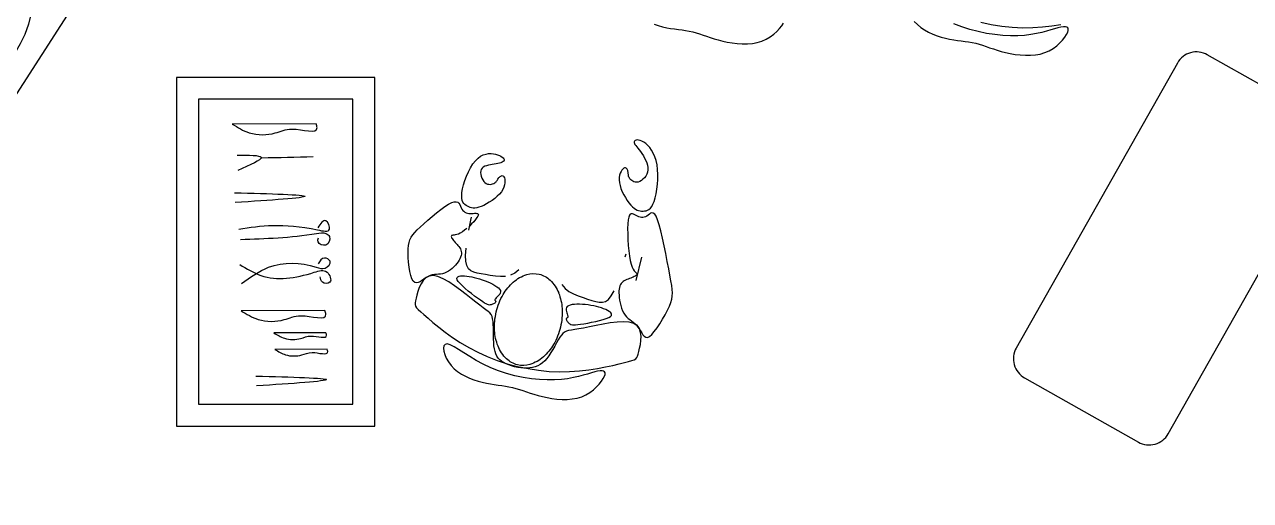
# Model space of a CAD drawing. Header units: metres. Extents: x -39 to 21688, y -24 to 9022.
# Drawn here: x 296.44 to 299.236, y 5.909 to 6.995 of the extents above; entities that cross this region are included whole.
import ezdxf

# ---------------------------------------------------------------- set-up
doc = ezdxf.new("R2010")
doc.units = ezdxf.units.M
doc.header["$MEASUREMENT"] = 0
for name, color, linetype in [('AR-MOBILIRIO', 1, 'Continuous'), ('AR-VENTANAS', 2, 'Continuous'), ('MOBILIARIO', 42, 'Continuous')]:
    doc.layers.add(name, color=color, linetype=linetype)

# ---------------------------------------------------------------- blocks, each defined once
blk = doc.blocks.new('A$C23125473')
at = {"layer": 'AR-MOBILIRIO'}
for p, q in [((1.8213, 3.996), (1.8292, 3.9984)), ((1.8292, 3.9984), (1.8371, 4.001)), ((1.8371, 4.001), (1.8453, 4.0038)), ((1.8453, 4.0038), (1.8537, 4.0067)), ((1.8537, 4.0067), (1.8625, 4.0096)), ((1.8625, 4.0096), (1.8719, 4.0124)), ((1.8719, 4.0124), (1.8818, 4.0149)), ((1.8818, 4.0149), (1.8924, 4.0172)), ((1.8924, 4.0172), (1.9036, 4.0191)), ((1.9036, 4.0191), (1.915, 4.0205)), ((1.915, 4.0205), (1.9267, 4.0212)), ((1.9267, 4.0212), (1.9383, 4.0212)), ((1.9383, 4.0212), (1.9497, 4.0202)), ((1.9497, 4.0202), (1.9608, 4.0183)), ((1.9608, 4.0183), (1.9713, 4.0151)), ((1.9713, 4.0151), (1.9811, 4.0108)), ((1.9811, 4.0108), (1.9901, 4.0054)), ((1.9901, 4.0054), (1.9982, 3.9994)), ((1.9982, 3.9994), (2.0054, 3.9929)), ((1.706, 3.9685), (1.7156, 3.9729)), ((1.7156, 3.9729), (1.7253, 3.9765)), ((1.7253, 3.9765), (1.7351, 3.9796)), ((1.7351, 3.9796), (1.7447, 3.9822)), ((1.7447, 3.9822), (1.7541, 3.9842)), ((1.7541, 3.9842), (1.7632, 3.9859)), ((1.7632, 3.9859), (1.7721, 3.9872)), ((1.7721, 3.9872), (1.7807, 3.9884)), ((1.7807, 3.9884), (1.7892, 3.9896)), ((1.7892, 3.9896), (1.7974, 3.9908)), ((1.7974, 3.9908), (1.8055, 3.9922)), ((1.8055, 3.9922), (1.8135, 3.9939)), ((1.8135, 3.9939), (1.8213, 3.996)), ((1.838, 3.9712), (1.8191, 3.9673)), ((1.8568, 3.9741), (1.838, 3.9712)), ((1.8751, 3.976), (1.8568, 3.9741)), ((1.8928, 3.9769), (1.8751, 3.976)), ((1.9094, 3.9768), (1.8928, 3.9769)), ((1.9249, 3.9758), (1.9094, 3.9768)), ((1.9392, 3.974), (1.9249, 3.9758)), ((1.9523, 3.9716), (1.9392, 3.974)), ((1.9642, 3.9689), (1.9523, 3.9716)), ((2.0054, 3.9929), (2.0115, 3.9863)), ((2.0115, 3.9863), (2.0166, 3.9799)), ((2.0166, 3.9799), (2.0205, 3.9739)), ((2.0205, 3.9739), (2.0232, 3.9686)), ((1.6673, 3.9358), (1.6733, 3.9439)), ((1.6733, 3.9439), (1.6803, 3.9512)), ((1.6803, 3.9512), (1.6883, 3.9578)), ((1.6883, 3.9578), (1.6969, 3.9635)), ((1.6969, 3.9635), (1.706, 3.9685)), ((1.7639, 3.9491), (1.7469, 3.9409)), ((1.7817, 3.9562), (1.7639, 3.9491)), ((1.8002, 3.9623), (1.7817, 3.9562)), ((1.8051, 3.9427), (1.799, 3.9401)), ((1.8191, 3.9673), (1.8002, 3.9623)), ((1.8014, 3.9397), (1.825, 3.946)), ((1.8116, 3.9449), (1.8051, 3.9427)), ((1.8184, 3.9468), (1.8116, 3.9449)), ((1.8254, 3.9482), (1.8184, 3.9468)), ((1.825, 3.946), (1.849, 3.9511)), ((1.8325, 3.9493), (1.8254, 3.9482)), ((1.8396, 3.9498), (1.8325, 3.9493)), ((1.8465, 3.9499), (1.8396, 3.9498)), ((1.8531, 3.9495), (1.8465, 3.9499)), ((1.849, 3.9511), (1.873, 3.9548)), ((1.8594, 3.9485), (1.8531, 3.9495)), ((1.8654, 3.9469), (1.8594, 3.9485)), ((1.8712, 3.9447), (1.8654, 3.9469)), ((1.8768, 3.9417), (1.8712, 3.9447)), ((1.873, 3.9548), (1.8969, 3.9572)), ((1.8969, 3.9572), (1.9206, 3.9582)), ((1.9206, 3.9582), (1.9437, 3.9579)), ((1.9437, 3.9579), (1.9661, 3.9563)), ((1.975, 3.9661), (1.9642, 3.9689)), ((1.9661, 3.9563), (1.9874, 3.9538)), ((1.9847, 3.9633), (1.975, 3.9661)), ((1.9934, 3.9607), (1.9847, 3.9633)), ((1.9874, 3.9538), (2.0074, 3.9507)), ((2.0011, 3.9586), (1.9934, 3.9607)), ((2.0077, 3.9571), (2.0011, 3.9586)), ((2.0074, 3.9507), (2.0259, 3.9472)), ((2.0133, 3.9563), (2.0077, 3.9571)), ((2.0179, 3.9563), (2.0133, 3.9563)), ((2.0213, 3.957), (2.0179, 3.9563)), ((2.0236, 3.9585), (2.0213, 3.957)), ((2.0232, 3.9686), (2.0246, 3.9643)), ((2.0247, 3.9609), (2.0236, 3.9585)), ((2.0246, 3.9643), (2.0247, 3.9609)), ((2.0259, 3.9472), (2.0424, 3.9436)), ((2.0424, 3.9436), (2.0569, 3.9402)), ((1.6568, 3.9111), (1.6589, 3.9189)), ((1.6589, 3.9189), (1.6625, 3.9273)), ((1.6625, 3.9273), (1.6673, 3.9358)), ((1.7027, 3.9147), (1.6907, 3.9071)), ((1.7161, 3.9232), (1.7027, 3.9147)), ((1.7309, 3.9321), (1.7161, 3.9232)), ((1.7469, 3.9409), (1.7309, 3.9321)), ((1.7342, 3.9137), (1.7558, 3.9235)), ((1.7558, 3.9235), (1.7782, 3.9322)), ((1.7756, 3.9175), (1.7738, 3.912)), ((1.7781, 3.9224), (1.7756, 3.9175)), ((1.781, 3.9268), (1.7781, 3.9224)), ((1.7782, 3.9322), (1.8014, 3.9397)), ((1.7845, 3.9307), (1.781, 3.9268)), ((1.7887, 3.9341), (1.7845, 3.9307)), ((1.7935, 3.9373), (1.7887, 3.9341)), ((1.799, 3.9401), (1.7935, 3.9373)), ((1.8821, 3.9379), (1.8768, 3.9417)), ((1.8872, 3.9333), (1.8821, 3.9379)), ((1.892, 3.9278), (1.8872, 3.9333)), ((1.8967, 3.9215), (1.892, 3.9278)), ((1.9012, 3.9145), (1.8967, 3.9215)), ((1.9055, 3.9071), (1.9012, 3.9145)), ((2.0569, 3.9402), (2.0689, 3.9371)), ((2.0689, 3.9371), (2.0783, 3.9347)), ((2.0783, 3.9347), (2.0855, 3.9326)), ((2.0855, 3.9326), (2.0907, 3.9307)), ((2.0907, 3.9307), (2.0944, 3.9285)), ((2.0944, 3.9285), (2.097, 3.9259)), ((2.097, 3.9259), (2.0988, 3.9224)), ((2.0988, 3.9224), (2.1003, 3.9179)), ((2.1003, 3.9179), (2.1018, 3.912)), ((1.3907, 3.9069), (1.2719, 3.9071)), ((1.6562, 3.9043), (1.6568, 3.9111)), ((1.6573, 3.899), (1.6562, 3.9043)), ((1.6601, 3.8957), (1.6573, 3.899)), ((1.6649, 3.8948), (1.6601, 3.8957)), ((1.6717, 3.8966), (1.6649, 3.8948)), ((1.6803, 3.9009), (1.6717, 3.8966)), ((1.6766, 3.8796), (1.6945, 3.8914)), ((1.6907, 3.9071), (1.6803, 3.9009)), ((1.6945, 3.8914), (1.7138, 3.9029)), ((1.7138, 3.9029), (1.7342, 3.9137)), ((1.7707, 3.8914), (1.7704, 3.8832)), ((1.7713, 3.899), (1.7707, 3.8914)), ((1.7723, 3.9059), (1.7713, 3.899)), ((1.7738, 3.912), (1.7723, 3.9059)), ((1.9097, 3.8997), (1.9055, 3.9071)), ((1.9137, 3.8924), (1.9097, 3.8997)), ((1.9176, 3.8856), (1.9137, 3.8924)), ((2.1018, 3.912), (2.1035, 3.9046)), ((2.1035, 3.9046), (2.1052, 3.8959)), ((2.1052, 3.8959), (2.1064, 3.8867)), ((2.1064, 3.8867), (2.1067, 3.8772)), ((1.3882, 3.8693), (1.2694, 3.8695)), ((1.6453, 3.8563), (1.6602, 3.8677)), ((1.6602, 3.8677), (1.6766, 3.8796)), ((1.7701, 3.8581), (1.7698, 3.8503)), ((1.7702, 3.8663), (1.7701, 3.8581)), ((1.7703, 3.8748), (1.7702, 3.8663)), ((1.7704, 3.8832), (1.7703, 3.8748)), ((1.9213, 3.8795), (1.9176, 3.8856)), ((1.9249, 3.8744), (1.9213, 3.8795)), ((1.9285, 3.8706), (1.9249, 3.8744)), ((1.9323, 3.8678), (1.9285, 3.8706)), ((1.9366, 3.8658), (1.9323, 3.8678)), ((1.9416, 3.8643), (1.9366, 3.8658)), ((1.9478, 3.8631), (1.9416, 3.8643)), ((1.9553, 3.8618), (1.9478, 3.8631)), ((1.9646, 3.8603), (1.9553, 3.8618)), ((1.9758, 3.8583), (1.9646, 3.8603)), ((1.9891, 3.8556), (1.9758, 3.8583)), ((2.1029, 3.8599), (2.0979, 3.853)), ((2.0997, 3.855), (2.1027, 3.8596)), ((2.1027, 3.8596), (2.1055, 3.8645)), ((2.1057, 3.8682), (2.1029, 3.8599)), ((2.1055, 3.8645), (2.1081, 3.8694)), ((2.1067, 3.8772), (2.1057, 3.8682)), ((2.1081, 3.8694), (2.1109, 3.8738)), ((2.1109, 3.8738), (2.1138, 3.8773)), ((2.1138, 3.8773), (2.1172, 3.8793)), ((2.1172, 3.8793), (2.1211, 3.8796)), ((2.1211, 3.8796), (2.1256, 3.8776)), ((2.1256, 3.8776), (2.131, 3.8732)), ((2.131, 3.8732), (2.1369, 3.8665)), ((2.1369, 3.8665), (2.1432, 3.8582)), ((2.1432, 3.8582), (2.1496, 3.8486)), ((1.6115, 3.8278), (1.6209, 3.836)), ((1.6209, 3.836), (1.6322, 3.8456)), ((1.6322, 3.8456), (1.6453, 3.8563)), ((1.7668, 3.832), (1.7647, 3.8278)), ((1.7682, 3.837), (1.7668, 3.832)), ((1.7692, 3.8431), (1.7682, 3.837)), ((1.7698, 3.8503), (1.7692, 3.8431)), ((1.9361, 3.838), (1.9364, 3.8393)), ((1.9361, 3.8371), (1.9361, 3.838)), ((1.9365, 3.8364), (1.9361, 3.8371)), ((1.9364, 3.8393), (1.9369, 3.8406)), ((1.9371, 3.8359), (1.9365, 3.8364)), ((1.9369, 3.8406), (1.9377, 3.8422)), ((1.9378, 3.8354), (1.9371, 3.8359)), ((1.9377, 3.8422), (1.9387, 3.8437)), ((1.9386, 3.835), (1.9378, 3.8354)), ((1.9393, 3.8344), (1.9386, 3.835)), ((1.9387, 3.8437), (1.9398, 3.8452)), ((1.9392, 3.8288), (1.9398, 3.8309)), ((1.9398, 3.8336), (1.9393, 3.8344)), ((1.9398, 3.8452), (1.9411, 3.8467)), ((1.94, 3.8325), (1.9398, 3.8336)), ((1.9398, 3.8309), (1.94, 3.8325)), ((1.9411, 3.8467), (1.9424, 3.848)), ((1.9424, 3.848), (1.9439, 3.8491)), ((1.9439, 3.8491), (1.9455, 3.85)), ((1.9455, 3.85), (1.9476, 3.8506)), ((1.9476, 3.8506), (1.9501, 3.851)), ((1.9501, 3.851), (1.9534, 3.8511)), ((1.9534, 3.8511), (1.9575, 3.8509)), ((1.9575, 3.8509), (1.9626, 3.8504)), ((1.9626, 3.8504), (1.9689, 3.8496)), ((1.9689, 3.8496), (1.9765, 3.8485)), ((1.9765, 3.8485), (1.985, 3.847)), ((1.985, 3.847), (1.994, 3.8453)), ((2.0041, 3.8526), (1.9891, 3.8556)), ((1.994, 3.8453), (2.0032, 3.8434)), ((2.0032, 3.8434), (2.012, 3.8413)), ((2.02, 3.8495), (2.0041, 3.8526)), ((2.012, 3.8413), (2.0202, 3.839)), ((2.0362, 3.8468), (2.02, 3.8495)), ((2.0202, 3.839), (2.0274, 3.8367)), ((2.0274, 3.8367), (2.033, 3.8343)), ((2.033, 3.8343), (2.0369, 3.8319)), ((2.052, 3.845), (2.0362, 3.8468)), ((2.0369, 3.8319), (2.039, 3.8295)), ((2.0667, 3.8443), (2.052, 3.845)), ((2.0796, 3.8451), (2.0667, 3.8443)), ((2.0701, 3.829), (2.0734, 3.833)), ((2.0734, 3.833), (2.0771, 3.8363)), ((2.0771, 3.8363), (2.081, 3.8392)), ((2.0902, 3.848), (2.0796, 3.8451)), ((2.081, 3.8392), (2.0849, 3.842)), ((2.0849, 3.842), (2.0889, 3.8447)), ((2.0889, 3.8447), (2.0927, 3.8477)), ((2.0979, 3.853), (2.0902, 3.848)), ((2.0927, 3.8477), (2.0964, 3.851)), ((2.0964, 3.851), (2.0997, 3.855)), ((2.1496, 3.8486), (2.1559, 3.8384)), ((2.1559, 3.8384), (2.1617, 3.828)), ((1.3859, 3.8185), (1.1948, 3.8189)), ((1.5914, 3.8012), (1.5915, 3.805)), ((1.5915, 3.805), (1.5926, 3.8086)), ((1.5926, 3.8086), (1.5949, 3.8122)), ((1.5949, 3.8122), (1.5987, 3.8163)), ((1.5987, 3.8163), (1.6042, 3.8214)), ((1.6042, 3.8214), (1.6115, 3.8278)), ((1.7393, 3.8065), (1.7302, 3.7996)), ((1.7468, 3.812), (1.7393, 3.8065)), ((1.753, 3.8165), (1.7468, 3.812)), ((1.7534, 3.8033), (1.7498, 3.8013)), ((1.7579, 3.8204), (1.753, 3.8165)), ((1.7564, 3.8047), (1.7534, 3.8033)), ((1.7588, 3.8055), (1.7564, 3.8047)), ((1.7618, 3.824), (1.7579, 3.8204)), ((1.7609, 3.8059), (1.7588, 3.8055)), ((1.7628, 3.8058), (1.7609, 3.8059)), ((1.7647, 3.8278), (1.7618, 3.824)), ((1.7646, 3.8055), (1.7628, 3.8058)), ((1.7664, 3.8049), (1.7646, 3.8055)), ((1.7682, 3.8042), (1.7664, 3.8049)), ((1.7699, 3.8034), (1.7682, 3.8042)), ((1.7715, 3.8024), (1.7699, 3.8034)), ((1.7729, 3.8014), (1.7715, 3.8024)), ((1.9359, 3.8173), (1.9365, 3.8204)), ((1.9359, 3.8144), (1.9359, 3.8173)), ((1.9366, 3.8117), (1.9359, 3.8144)), ((1.9365, 3.8204), (1.9373, 3.8234)), ((1.9383, 3.8093), (1.9366, 3.8117)), ((1.9373, 3.8234), (1.9383, 3.8262)), ((1.9383, 3.8262), (1.9392, 3.8288)), ((1.941, 3.8074), (1.9383, 3.8093)), ((1.9447, 3.806), (1.941, 3.8074)), ((1.9493, 3.805), (1.9447, 3.806)), ((1.9546, 3.8044), (1.9493, 3.805)), ((1.9604, 3.8041), (1.9546, 3.8044)), ((1.9666, 3.8041), (1.9604, 3.8041)), ((1.973, 3.8045), (1.9666, 3.8041)), ((1.9796, 3.805), (1.973, 3.8045)), ((1.9861, 3.8058), (1.9796, 3.805)), ((1.9925, 3.8068), (1.9861, 3.8058)), ((1.9988, 3.808), (1.9925, 3.8068)), ((2.0049, 3.8093), (1.9988, 3.808)), ((2.0107, 3.8108), (2.0049, 3.8093)), ((2.0162, 3.8125), (2.0107, 3.8108)), ((2.0214, 3.8143), (2.0162, 3.8125)), ((2.0262, 3.8162), (2.0214, 3.8143)), ((2.0305, 3.8182), (2.0262, 3.8162)), ((2.0342, 3.8203), (2.0305, 3.8182)), ((2.037, 3.8225), (2.0342, 3.8203)), ((2.0389, 3.8248), (2.037, 3.8225)), ((2.0396, 3.8271), (2.0389, 3.8248)), ((2.039, 3.8295), (2.0396, 3.8271)), ((2.059, 3.8011), (2.0605, 3.8073)), ((2.0605, 3.8073), (2.0623, 3.8133)), ((2.0623, 3.8133), (2.0645, 3.8191)), ((2.0645, 3.8191), (2.0671, 3.8244)), ((2.0671, 3.8244), (2.0701, 3.829)), ((2.1617, 3.828), (2.167, 3.8178)), ((2.167, 3.8178), (2.1713, 3.8084)), ((2.1713, 3.8084), (2.1745, 3.8002)), ((1.5922, 3.7965), (1.5914, 3.8012)), ((1.5936, 3.7905), (1.5922, 3.7965)), ((1.5954, 3.7831), (1.5936, 3.7905)), ((1.5978, 3.7747), (1.5954, 3.7831)), ((1.6009, 3.7659), (1.5978, 3.7747)), ((1.7075, 3.7817), (1.6947, 3.7718)), ((1.7195, 3.7912), (1.7075, 3.7817)), ((1.7198, 3.7798), (1.7125, 3.7739)), ((1.7302, 3.7996), (1.7195, 3.7912)), ((1.7271, 3.7854), (1.7198, 3.7798)), ((1.734, 3.7905), (1.7271, 3.7854)), ((1.7402, 3.795), (1.734, 3.7905)), ((1.7455, 3.7986), (1.7402, 3.795)), ((1.7498, 3.8013), (1.7455, 3.7986)), ((1.774, 3.8005), (1.7729, 3.8014)), ((1.7735, 3.7939), (1.7736, 3.7948)), ((1.7738, 3.7928), (1.7735, 3.7939)), ((1.7736, 3.7948), (1.7739, 3.7957)), ((1.7747, 3.7914), (1.7738, 3.7928)), ((1.7739, 3.7957), (1.7744, 3.7964)), ((1.7748, 3.7995), (1.774, 3.8005)), ((1.7744, 3.7964), (1.7749, 3.7971)), ((1.7762, 3.7898), (1.7747, 3.7914)), ((1.7752, 3.7986), (1.7748, 3.7995)), ((1.7749, 3.7971), (1.7752, 3.7978)), ((1.7752, 3.7978), (1.7752, 3.7986)), ((1.7781, 3.7879), (1.7762, 3.7898)), ((1.7803, 3.7858), (1.7781, 3.7879)), ((1.7824, 3.7835), (1.7803, 3.7858)), ((1.7843, 3.7811), (1.7824, 3.7835)), ((1.7856, 3.7785), (1.7843, 3.7811)), ((1.7862, 3.7757), (1.7856, 3.7785)), ((1.7858, 3.7729), (1.7862, 3.7757)), ((1.9334, 3.7679), (1.9423, 3.7749)), ((1.9423, 3.7749), (1.9525, 3.7805)), ((1.9525, 3.7805), (1.9633, 3.785)), ((1.9633, 3.785), (1.9743, 3.7888)), ((1.9743, 3.7888), (1.9849, 3.7922)), ((1.9849, 3.7922), (1.9945, 3.7954)), ((1.9945, 3.7954), (2.0033, 3.798)), ((2.0033, 3.798), (2.0112, 3.7996)), ((2.0112, 3.7996), (2.0186, 3.7996)), ((2.0186, 3.7996), (2.0256, 3.7976)), ((2.0256, 3.7976), (2.0322, 3.7929)), ((2.0322, 3.7929), (2.0388, 3.7851)), ((2.0388, 3.7851), (2.0453, 3.7736)), ((2.0562, 3.7782), (2.0564, 3.7833)), ((2.0562, 3.7735), (2.0562, 3.7782)), ((2.0564, 3.7833), (2.0569, 3.789)), ((2.0569, 3.789), (2.0578, 3.7949)), ((2.0578, 3.7949), (2.059, 3.8011)), ((2.1745, 3.8002), (2.1767, 3.7927)), ((2.1767, 3.7927), (2.1779, 3.7856)), ((2.1782, 3.7783), (2.1777, 3.7704)), ((2.1779, 3.7856), (2.1782, 3.7783)), ((1.5873, 3.7513), (1.5843, 3.7459)), ((1.5906, 3.7544), (1.5873, 3.7513)), ((1.5943, 3.7554), (1.5906, 3.7544)), ((1.5984, 3.7547), (1.5943, 3.7554)), ((1.6026, 3.7527), (1.5984, 3.7547)), ((1.6049, 3.7573), (1.6009, 3.7659)), ((1.6071, 3.7498), (1.6026, 3.7527)), ((1.6099, 3.7497), (1.6049, 3.7573)), ((1.6117, 3.7466), (1.6071, 3.7498)), ((1.6161, 3.7436), (1.6099, 3.7497)), ((1.6164, 3.7434), (1.6117, 3.7466)), ((1.6683, 3.7533), (1.6555, 3.746)), ((1.6815, 3.7621), (1.6683, 3.7533)), ((1.6947, 3.7718), (1.6815, 3.7621)), ((1.6876, 3.7484), (1.6868, 3.7453)), ((1.69, 3.7523), (1.6876, 3.7484)), ((1.6939, 3.757), (1.69, 3.7523)), ((1.6993, 3.7623), (1.6939, 3.757)), ((1.7056, 3.768), (1.6993, 3.7623)), ((1.7125, 3.7739), (1.7056, 3.768)), ((1.7386, 3.7461), (1.7447, 3.7481)), ((1.7447, 3.7481), (1.7509, 3.7504)), ((1.7509, 3.7504), (1.757, 3.7528)), ((1.757, 3.7528), (1.7629, 3.7555)), ((1.7629, 3.7555), (1.7685, 3.7582)), ((1.7685, 3.7582), (1.7735, 3.7611)), ((1.7735, 3.7611), (1.7779, 3.764)), ((1.7779, 3.764), (1.7815, 3.767)), ((1.7815, 3.767), (1.7842, 3.77)), ((1.7842, 3.77), (1.7858, 3.7729)), ((1.9264, 3.759), (1.9334, 3.7679)), ((2.0566, 3.7693), (2.0562, 3.7735)), ((2.0573, 3.7656), (2.0566, 3.7693)), ((2.0583, 3.7622), (2.0573, 3.7656)), ((2.0596, 3.7593), (2.0583, 3.7622)), ((2.0613, 3.7566), (2.0596, 3.7593)), ((2.0633, 3.7544), (2.0613, 3.7566)), ((2.0657, 3.7524), (2.0633, 3.7544)), ((2.0683, 3.7507), (2.0657, 3.7524)), ((2.0711, 3.7491), (2.0683, 3.7507)), ((2.0741, 3.7478), (2.0711, 3.7491)), ((2.0772, 3.7466), (2.0741, 3.7478)), ((2.0802, 3.7455), (2.0772, 3.7466)), ((2.0956, 3.7501), (2.1084, 3.6966)), ((2.1747, 3.7507), (2.1724, 3.738)), ((2.1765, 3.7613), (2.1747, 3.7507)), ((2.1777, 3.7704), (2.1765, 3.7613)), ((1.5779, 3.7191), (1.5767, 3.7084)), ((1.5796, 3.7292), (1.5779, 3.7191)), ((1.5817, 3.7383), (1.5796, 3.7292)), ((1.5843, 3.7459), (1.5817, 3.7383)), ((1.6237, 3.7397), (1.6161, 3.7436)), ((1.6212, 3.7406), (1.6164, 3.7434)), ((1.6259, 3.7386), (1.6212, 3.7406)), ((1.6328, 3.7387), (1.6237, 3.7397)), ((1.6307, 3.7373), (1.6259, 3.7386)), ((1.6354, 3.7365), (1.6307, 3.7373)), ((1.6435, 3.7409), (1.6328, 3.7387)), ((1.6402, 3.736), (1.6354, 3.7365)), ((1.6449, 3.7356), (1.6402, 3.736)), ((1.6555, 3.746), (1.6435, 3.7409)), ((1.6495, 3.7351), (1.6449, 3.7356)), ((1.6542, 3.7343), (1.6495, 3.7351)), ((1.6588, 3.7331), (1.6542, 3.7343)), ((1.6633, 3.7312), (1.6588, 3.7331)), ((1.6677, 3.7288), (1.6633, 3.7312)), ((1.672, 3.7258), (1.6677, 3.7288)), ((1.6761, 3.7225), (1.672, 3.7258)), ((1.68, 3.7189), (1.6761, 3.7225)), ((1.6835, 3.7151), (1.68, 3.7189)), ((1.6868, 3.7453), (1.6873, 3.743)), ((1.6873, 3.743), (1.689, 3.7412)), ((1.689, 3.7412), (1.6917, 3.74)), ((1.6917, 3.74), (1.6953, 3.7393)), ((1.6953, 3.7393), (1.6995, 3.7391)), ((1.6995, 3.7391), (1.7043, 3.7393)), ((1.7043, 3.7393), (1.7094, 3.7397)), ((1.7094, 3.7397), (1.7149, 3.7405)), ((1.7132, 3.7229), (1.7094, 3.7157)), ((1.7185, 3.7279), (1.7132, 3.7229)), ((1.7149, 3.7405), (1.7205, 3.7415)), ((1.7251, 3.7312), (1.7185, 3.7279)), ((1.7205, 3.7415), (1.7264, 3.7428)), ((1.7329, 3.7334), (1.7251, 3.7312)), ((1.7264, 3.7428), (1.7324, 3.7443)), ((1.7324, 3.7443), (1.7386, 3.7461)), ((1.7419, 3.735), (1.7329, 3.7334)), ((1.752, 3.7365), (1.7419, 3.735)), ((1.7629, 3.7383), (1.752, 3.7365)), ((1.7744, 3.7399), (1.7629, 3.7383)), ((1.7862, 3.7408), (1.7744, 3.7399)), ((1.7978, 3.7404), (1.7862, 3.7408)), ((1.8191, 3.7333), (1.8089, 3.7381)), ((1.8282, 3.7255), (1.8191, 3.7333)), ((2.0832, 3.7444), (2.0802, 3.7455)), ((2.0861, 3.7433), (2.0832, 3.7444)), ((2.084, 3.7129), (2.0863, 3.7193)), ((2.0888, 3.7422), (2.0861, 3.7433)), ((2.0863, 3.7193), (2.0887, 3.7242)), ((2.0887, 3.7242), (2.091, 3.7277)), ((2.0912, 3.741), (2.0888, 3.7422)), ((2.091, 3.7277), (2.0931, 3.7302)), ((2.0933, 3.7399), (2.0912, 3.741)), ((2.0931, 3.7302), (2.0949, 3.7319)), ((2.095, 3.7387), (2.0933, 3.7399)), ((2.0949, 3.7319), (2.0963, 3.7332)), ((2.0964, 3.7375), (2.095, 3.7387)), ((2.0963, 3.7332), (2.0972, 3.7342)), ((2.0972, 3.7364), (2.0964, 3.7375)), ((2.0975, 3.7353), (2.0972, 3.7364)), ((2.0972, 3.7342), (2.0975, 3.7353)), ((2.1697, 3.723), (2.1665, 3.7062)), ((2.1724, 3.738), (2.1697, 3.723)), ((1.5759, 3.6976), (1.5755, 3.6873)), ((1.5767, 3.7084), (1.5759, 3.6976)), ((1.6867, 3.7113), (1.6835, 3.7151)), ((1.6895, 3.7075), (1.6867, 3.7113)), ((1.6919, 3.7037), (1.6895, 3.7075)), ((1.6938, 3.7001), (1.6919, 3.7037)), ((1.6953, 3.6966), (1.6938, 3.7001)), ((1.6963, 3.6932), (1.6953, 3.6966)), ((1.6969, 3.6899), (1.6963, 3.6932)), ((1.7071, 3.7058), (1.7065, 3.6927)), ((1.7065, 3.6927), (1.7075, 3.6759)), ((1.7094, 3.7157), (1.7071, 3.7058)), ((2.0708, 3.6961), (2.0724, 3.6893)), ((2.0786, 3.6825), (2.0801, 3.6943)), ((2.0801, 3.6943), (2.0819, 3.7046)), ((2.0819, 3.7046), (2.084, 3.7129)), ((2.1665, 3.7062), (2.1631, 3.6885)), ((1.5755, 3.6873), (1.5757, 3.6779)), ((1.5757, 3.6779), (1.5764, 3.6698)), ((1.5764, 3.6698), (1.5777, 3.6629)), ((1.5777, 3.6629), (1.5796, 3.6568)), ((1.6806, 3.6605), (1.6827, 3.6628)), ((1.6827, 3.6628), (1.6848, 3.6651)), ((1.6848, 3.6651), (1.6871, 3.6675)), ((1.6871, 3.6675), (1.6892, 3.67)), ((1.6892, 3.67), (1.6913, 3.6725)), ((1.6913, 3.6725), (1.6932, 3.6751)), ((1.6932, 3.6751), (1.6947, 3.6779)), ((1.6947, 3.6779), (1.6959, 3.6807)), ((1.6959, 3.6807), (1.6967, 3.6836)), ((1.6967, 3.6836), (1.697, 3.6867)), ((1.697, 3.6867), (1.6969, 3.6899)), ((2.0766, 3.6565), (2.0774, 3.6697)), ((2.0774, 3.6697), (2.0786, 3.6825)), ((2.1595, 3.6704), (2.1557, 3.6529)), ((2.1631, 3.6885), (2.1595, 3.6704)), ((1.5796, 3.6568), (1.5824, 3.6512)), ((1.5824, 3.6512), (1.586, 3.6458)), ((1.586, 3.6458), (1.5907, 3.6404)), ((1.5907, 3.6404), (1.5964, 3.6345)), ((1.5964, 3.6345), (1.6033, 3.6279)), ((1.6738, 3.6493), (1.6741, 3.6507)), ((1.6741, 3.6482), (1.6738, 3.6493)), ((1.6741, 3.6507), (1.6747, 3.6524)), ((1.6748, 3.6474), (1.6741, 3.6482)), ((1.6747, 3.6524), (1.6757, 3.6542)), ((1.676, 3.6469), (1.6748, 3.6474)), ((1.6757, 3.6542), (1.6771, 3.6562)), ((1.6778, 3.6466), (1.676, 3.6469)), ((1.6771, 3.6562), (1.6787, 3.6583)), ((1.6802, 3.6463), (1.6778, 3.6466)), ((1.6787, 3.6583), (1.6806, 3.6605)), ((1.683, 3.6458), (1.6802, 3.6463)), ((1.6863, 3.645), (1.683, 3.6458)), ((1.6901, 3.6438), (1.6863, 3.645)), ((1.6944, 3.6418), (1.6901, 3.6438)), ((1.6992, 3.6391), (1.6944, 3.6418)), ((1.7043, 3.6354), (1.6992, 3.6391)), ((1.7097, 3.6309), (1.7043, 3.6354)), ((1.7139, 3.6347), (1.7188, 3.6119)), ((2.0761, 3.6313), (2.0762, 3.6435)), ((2.0762, 3.6435), (2.0766, 3.6565)), ((2.1519, 3.6367), (2.1482, 3.6225)), ((2.1557, 3.6529), (2.1519, 3.6367)), ((1.6033, 3.6279), (1.6115, 3.6205)), ((1.6115, 3.6205), (1.6205, 3.6124)), ((1.6205, 3.6124), (1.6302, 3.604)), ((1.7203, 3.6208), (1.7151, 3.626)), ((1.7188, 3.6119), (1.7204, 3.6052)), ((1.7251, 3.6157), (1.7203, 3.6208)), ((1.7292, 3.6108), (1.7251, 3.6157)), ((1.7325, 3.6064), (1.7292, 3.6108)), ((1.7347, 3.6028), (1.7325, 3.6064)), ((2.0765, 3.6205), (2.0761, 3.6313)), ((2.0773, 3.6116), (2.0765, 3.6205)), ((2.0785, 3.6051), (2.0773, 3.6116)), ((2.1445, 3.6112), (2.1411, 3.6032)), ((2.1482, 3.6225), (2.1445, 3.6112)), ((1.6302, 3.604), (1.6401, 3.5958)), ((1.6401, 3.5958), (1.6499, 3.5881)), ((1.6499, 3.5881), (1.6592, 3.5813)), ((1.6592, 3.5813), (1.6676, 3.5758)), ((1.6933, 3.5766), (1.695, 3.5801)), ((1.695, 3.5801), (1.6965, 3.5837)), ((1.6965, 3.5837), (1.6982, 3.587)), ((1.6982, 3.587), (1.7001, 3.5898)), ((1.7001, 3.5898), (1.7024, 3.592)), ((1.7024, 3.592), (1.7049, 3.5938)), ((1.7049, 3.5938), (1.7077, 3.5952)), ((1.7079, 3.5789), (1.7052, 3.5768)), ((1.7077, 3.5952), (1.7107, 3.5961)), ((1.7109, 3.5806), (1.7079, 3.5789)), ((1.7107, 3.5961), (1.7138, 3.5967)), ((1.7139, 3.5821), (1.7109, 3.5806)), ((1.7138, 3.5967), (1.717, 3.597)), ((1.717, 3.5833), (1.7139, 3.5821)), ((1.717, 3.597), (1.7204, 3.597)), ((1.7203, 3.5842), (1.717, 3.5833)), ((1.7239, 3.5846), (1.7203, 3.5842)), ((1.7204, 3.597), (1.7238, 3.5969)), ((1.7238, 3.5969), (1.727, 3.5966)), ((1.7278, 3.5846), (1.7239, 3.5846)), ((1.727, 3.5966), (1.73, 3.5965)), ((1.7321, 3.584), (1.7278, 3.5846)), ((1.73, 3.5965), (1.7325, 3.5967)), ((1.7368, 3.5829), (1.7321, 3.584)), ((1.7325, 3.5967), (1.7344, 3.5972)), ((1.7344, 3.5972), (1.7355, 3.5983)), ((1.7357, 3.6001), (1.7347, 3.6028)), ((1.7355, 3.5983), (1.7357, 3.6001)), ((1.7421, 3.581), (1.7368, 3.5829)), ((1.748, 3.5784), (1.7421, 3.581)), ((1.7542, 3.5752), (1.748, 3.5784)), ((2.0801, 3.6008), (2.0785, 3.6051)), ((2.0821, 3.5983), (2.0801, 3.6008)), ((2.0843, 3.5974), (2.0821, 3.5983)), ((2.0832, 3.5777), (2.087, 3.5817)), ((2.0868, 3.5976), (2.0843, 3.5974)), ((2.0895, 3.5986), (2.0868, 3.5976)), ((2.087, 3.5817), (2.0907, 3.5849)), ((2.0924, 3.6001), (2.0895, 3.5986)), ((2.0907, 3.5849), (2.0943, 3.5873)), ((2.0953, 3.6018), (2.0924, 3.6001)), ((2.0943, 3.5873), (2.0978, 3.5891)), ((2.0983, 3.6033), (2.0953, 3.6018)), ((2.0978, 3.5891), (2.1012, 3.5903)), ((2.1013, 3.6045), (2.0983, 3.6033)), ((2.1012, 3.5903), (2.1045, 3.5911)), ((2.1044, 3.6054), (2.1013, 3.6045)), ((2.1075, 3.6059), (2.1044, 3.6054)), ((2.1045, 3.5911), (2.1078, 3.5914)), ((2.1105, 3.6059), (2.1075, 3.6059)), ((2.1078, 3.5914), (2.1112, 3.5914)), ((2.1136, 3.6055), (2.1105, 3.6059)), ((2.1112, 3.5914), (2.1146, 3.5912)), ((2.1167, 3.6045), (2.1136, 3.6055)), ((2.1146, 3.5912), (2.118, 3.5906)), ((2.1197, 3.6029), (2.1167, 3.6045)), ((2.118, 3.5906), (2.1214, 3.5895)), ((2.1226, 3.6007), (2.1197, 3.6029)), ((2.1214, 3.5895), (2.1247, 3.5876)), ((2.1256, 3.5984), (2.1226, 3.6007)), ((2.1247, 3.5876), (2.1279, 3.5848)), ((2.1285, 3.5964), (2.1256, 3.5984)), ((2.1279, 3.5848), (2.131, 3.5809)), ((2.1315, 3.5954), (2.1285, 3.5964)), ((2.131, 3.5809), (2.1339, 3.5758)), ((2.1346, 3.5959), (2.1315, 3.5954)), ((2.1378, 3.5983), (2.1346, 3.5959)), ((2.1411, 3.6032), (2.1378, 3.5983)), ((1.6676, 3.5758), (1.6749, 3.572)), ((1.6749, 3.572), (1.6807, 3.5701)), ((1.6807, 3.5701), (1.6852, 3.57)), ((1.6852, 3.57), (1.6887, 3.5712)), ((1.6887, 3.5712), (1.6913, 3.5736)), ((1.6913, 3.5736), (1.6933, 3.5766)), ((1.698, 3.5623), (1.6977, 3.5564)), ((1.6977, 3.5564), (1.6982, 3.5493)), ((1.699, 3.5671), (1.698, 3.5623)), ((1.7006, 3.5711), (1.699, 3.5671)), ((1.7027, 3.5743), (1.7006, 3.5711)), ((1.7052, 3.5768), (1.7027, 3.5743)), ((1.7606, 3.5715), (1.7542, 3.5752)), ((1.767, 3.5672), (1.7606, 3.5715)), ((1.7731, 3.5626), (1.767, 3.5672)), ((1.7789, 3.5576), (1.7731, 3.5626)), ((1.784, 3.5525), (1.7789, 3.5576)), ((1.7882, 3.5473), (1.784, 3.5525)), ((2.0638, 3.5472), (2.0672, 3.5541)), ((2.0672, 3.5541), (2.071, 3.5608)), ((2.071, 3.5608), (2.075, 3.5671)), ((2.075, 3.5671), (2.0791, 3.5728)), ((2.0791, 3.5728), (2.0832, 3.5777)), ((2.1339, 3.5758), (2.1366, 3.5693)), ((2.1366, 3.5693), (2.1391, 3.5612)), ((2.1391, 3.5612), (2.1412, 3.5518)), ((2.1412, 3.5518), (2.143, 3.5414)), ((1.6982, 3.5493), (1.6997, 3.541)), ((1.6997, 3.541), (1.702, 3.5317)), ((1.702, 3.5317), (1.7051, 3.5219)), ((1.7456, 3.5202), (1.748, 3.5237)), ((1.748, 3.5237), (1.7507, 3.5265)), ((1.7507, 3.5265), (1.7535, 3.5285)), ((1.7535, 3.5285), (1.7565, 3.5298)), ((1.7565, 3.5298), (1.7596, 3.5304)), ((1.7596, 3.5304), (1.7626, 3.5305)), ((1.7626, 3.5305), (1.7655, 3.5301)), ((1.7655, 3.5301), (1.7682, 3.5294)), ((1.7682, 3.5294), (1.7707, 3.5283)), ((1.7707, 3.5283), (1.7729, 3.5271)), ((1.7729, 3.5271), (1.7747, 3.5258)), ((1.7747, 3.5258), (1.7762, 3.5244)), ((1.7762, 3.5244), (1.7774, 3.5229)), ((1.7774, 3.5229), (1.7785, 3.5214)), ((1.7915, 3.542), (1.7882, 3.5473)), ((1.7939, 3.5368), (1.7915, 3.542)), ((1.7954, 3.5318), (1.7939, 3.5368)), ((1.7961, 3.5271), (1.7954, 3.5318)), ((1.796, 3.5189), (1.7963, 3.5227)), ((1.7963, 3.5227), (1.7961, 3.5271)), ((2.0567, 3.5205), (2.0573, 3.5267)), ((2.0573, 3.5267), (2.0587, 3.5333)), ((2.0587, 3.5333), (2.0609, 3.5402)), ((2.0609, 3.5402), (2.0638, 3.5472)), ((2.0877, 3.5234), (2.0853, 3.5217)), ((2.0905, 3.5247), (2.0877, 3.5234)), ((2.0935, 3.5255), (2.0905, 3.5247)), ((2.0967, 3.5257), (2.0935, 3.5255)), ((2.1002, 3.5252), (2.0967, 3.5257)), ((2.1038, 3.5239), (2.1002, 3.5252)), ((2.1075, 3.5218), (2.1038, 3.5239)), ((2.143, 3.5414), (2.1442, 3.5304)), ((2.1442, 3.5304), (2.145, 3.5191)), ((1.7051, 3.5219), (1.7089, 3.5118)), ((1.7089, 3.5118), (1.7132, 3.5019)), ((1.7132, 3.5019), (1.7181, 3.4924)), ((1.7407, 3.5036), (1.7411, 3.5078)), ((1.7411, 3.4997), (1.7407, 3.5036)), ((1.7411, 3.5078), (1.7421, 3.5121)), ((1.7422, 3.4962), (1.7411, 3.4997)), ((1.7421, 3.5121), (1.7436, 3.5163)), ((1.7443, 3.4934), (1.7422, 3.4962)), ((1.7436, 3.5163), (1.7456, 3.5202)), ((1.7785, 3.5214), (1.7794, 3.5198)), ((1.7794, 3.5198), (1.7804, 3.5183)), ((1.7804, 3.5183), (1.7814, 3.5167)), ((1.7814, 3.5167), (1.7825, 3.5152)), ((1.7825, 3.5152), (1.7837, 3.5138)), ((1.7837, 3.5138), (1.7852, 3.5125)), ((1.7852, 3.5125), (1.7867, 3.5115)), ((1.7867, 3.5115), (1.7883, 3.5107)), ((1.7883, 3.5107), (1.7899, 3.5105)), ((1.7899, 3.5105), (1.7914, 3.5108)), ((1.7914, 3.5108), (1.7928, 3.5117)), ((1.7928, 3.5117), (1.7941, 3.5133)), ((1.7941, 3.5133), (1.7952, 3.5158)), ((1.7952, 3.5158), (1.796, 3.5189)), ((2.057, 3.5148), (2.0567, 3.5205)), ((2.0579, 3.5097), (2.057, 3.5148)), ((2.0594, 3.5051), (2.0579, 3.5097)), ((2.0612, 3.5012), (2.0594, 3.5051)), ((2.0632, 3.498), (2.0612, 3.5012)), ((2.0653, 3.4955), (2.0632, 3.498)), ((2.0674, 3.4938), (2.0653, 3.4955)), ((2.0748, 3.4955), (2.0737, 3.4941)), ((2.0757, 3.4971), (2.0748, 3.4955)), ((2.0764, 3.4989), (2.0757, 3.4971)), ((2.0769, 3.5008), (2.0764, 3.4989)), ((2.0772, 3.5026), (2.0769, 3.5008)), ((2.0774, 3.5044), (2.0772, 3.5026)), ((2.0775, 3.5062), (2.0774, 3.5044)), ((2.0777, 3.508), (2.0775, 3.5062)), ((2.0779, 3.5099), (2.0777, 3.508)), ((2.0784, 3.5117), (2.0779, 3.5099)), ((2.0791, 3.5137), (2.0784, 3.5117)), ((2.0801, 3.5157), (2.0791, 3.5137)), ((2.0814, 3.5178), (2.0801, 3.5157)), ((2.0832, 3.5198), (2.0814, 3.5178)), ((2.0853, 3.5217), (2.0832, 3.5198)), ((2.1111, 3.519), (2.1075, 3.5218)), ((2.1145, 3.5157), (2.1111, 3.519)), ((2.1174, 3.5117), (2.1145, 3.5157)), ((2.1199, 3.5074), (2.1174, 3.5117)), ((2.1216, 3.5026), (2.1199, 3.5074)), ((2.1225, 3.4975), (2.1216, 3.5026)), ((2.1224, 3.4922), (2.1225, 3.4975)), ((2.1445, 3.4965), (2.1431, 3.486)), ((2.1451, 3.5077), (2.1445, 3.4965)), ((2.145, 3.5191), (2.1451, 3.5077)), ((1.7181, 3.4924), (1.7234, 3.4839)), ((1.7234, 3.4839), (1.729, 3.4766)), ((1.729, 3.4766), (1.7349, 3.4708)), ((1.7349, 3.4708), (1.7409, 3.4664)), ((1.747, 3.4911), (1.7443, 3.4934)), ((1.7504, 3.4893), (1.747, 3.4911)), ((1.7543, 3.4879), (1.7504, 3.4893)), ((1.7585, 3.4868), (1.7543, 3.4879)), ((1.763, 3.4859), (1.7585, 3.4868)), ((1.7675, 3.4852), (1.763, 3.4859)), ((1.7719, 3.4845), (1.7675, 3.4852)), ((1.7762, 3.4837), (1.7719, 3.4845)), ((1.7802, 3.4829), (1.7762, 3.4837)), ((1.7838, 3.482), (1.7802, 3.4829)), ((1.787, 3.481), (1.7838, 3.482)), ((1.7897, 3.4799), (1.787, 3.481)), ((1.787, 3.4662), (1.7898, 3.4681)), ((1.7919, 3.4786), (1.7897, 3.4799)), ((1.7898, 3.4681), (1.792, 3.4701)), ((1.7934, 3.4772), (1.7919, 3.4786)), ((1.792, 3.4701), (1.7934, 3.472)), ((1.7942, 3.4756), (1.7934, 3.4772)), ((1.7934, 3.472), (1.7942, 3.4739)), ((1.7942, 3.4739), (1.7942, 3.4756)), ((2.0693, 3.4929), (2.0674, 3.4938)), ((2.071, 3.4927), (2.0693, 3.4929)), ((2.0724, 3.4932), (2.071, 3.4927)), ((2.0737, 3.4941), (2.0724, 3.4932)), ((2.1119, 3.4652), (2.1149, 3.4704)), ((2.1149, 3.4704), (2.1176, 3.4758)), ((2.1176, 3.4758), (2.1198, 3.4812)), ((2.1198, 3.4812), (2.1215, 3.4868)), ((2.1215, 3.4868), (2.1224, 3.4922)), ((2.1381, 3.4675), (2.1346, 3.4596)), ((2.1409, 3.4763), (2.1381, 3.4675)), ((2.1431, 3.486), (2.1409, 3.4763)), ((1.7409, 3.4664), (1.747, 3.4633)), ((1.747, 3.4633), (1.7531, 3.4614)), ((1.7531, 3.4614), (1.759, 3.4604)), ((1.759, 3.4604), (1.7647, 3.4602)), ((1.7647, 3.4602), (1.7701, 3.4607)), ((1.7701, 3.4607), (1.7751, 3.4617)), ((1.7751, 3.4617), (1.7796, 3.4629)), ((1.7796, 3.4629), (1.7836, 3.4645)), ((1.7836, 3.4645), (1.787, 3.4662)), ((2.0914, 3.4372), (2.0928, 3.4394)), ((2.0928, 3.4394), (2.0946, 3.442)), ((2.0946, 3.442), (2.0969, 3.4449)), ((2.0969, 3.4449), (2.0995, 3.4481)), ((2.0995, 3.4481), (2.1025, 3.4517)), ((2.1025, 3.4517), (2.1056, 3.4558)), ((2.1056, 3.4558), (2.1088, 3.4603)), ((2.1088, 3.4603), (2.1119, 3.4652)), ((2.122, 3.4415), (2.1174, 3.4373)), ((2.1264, 3.4466), (2.122, 3.4415)), ((2.1307, 3.4527), (2.1264, 3.4466)), ((2.1346, 3.4596), (2.1307, 3.4527)), ((2.0908, 3.4352), (2.0914, 3.4372)), ((2.0908, 3.4334), (2.0908, 3.4352)), ((2.0916, 3.4319), (2.0908, 3.4334)), ((2.0931, 3.4306), (2.0916, 3.4319)), ((2.0952, 3.4297), (2.0931, 3.4306)), ((2.0979, 3.4292), (2.0952, 3.4297)), ((2.1011, 3.4294), (2.0979, 3.4292)), ((2.1048, 3.4301), (2.1011, 3.4294)), ((2.1088, 3.4317), (2.1048, 3.4301)), ((2.113, 3.434), (2.1088, 3.4317)), ((2.1174, 3.4373), (2.113, 3.434)), ((1.3655, 3.3924), (1.1745, 3.3928)), ((2.8855, 3.2131), (2.8934, 3.2158)), ((2.8934, 3.2158), (2.9016, 3.2186)), ((2.9016, 3.2186), (2.91, 3.2215)), ((2.91, 3.2215), (2.9189, 3.2243)), ((2.9189, 3.2243), (2.9282, 3.2271)), ((2.9282, 3.2271), (2.9381, 3.2297)), ((2.9381, 3.2297), (2.9487, 3.232)), ((2.9487, 3.232), (2.9599, 3.2339)), ((2.9599, 3.2339), (2.9713, 3.2352)), ((2.9713, 3.2352), (2.983, 3.236)), ((2.983, 3.236), (2.9946, 3.2359)), ((2.9946, 3.2359), (3.0061, 3.235)), ((3.0061, 3.235), (3.0171, 3.233)), ((3.0171, 3.233), (3.0276, 3.2298)), ((3.0276, 3.2298), (3.0374, 3.2255)), ((3.0374, 3.2255), (3.0464, 3.2202)), ((3.0464, 3.2202), (3.0545, 3.2141)), ((2.2322, 3.1846), (2.2401, 3.187)), ((2.2401, 3.187), (2.248, 3.1897)), ((2.248, 3.1897), (2.2562, 3.1925)), ((2.2562, 3.1925), (2.2646, 3.1954)), ((2.2646, 3.1954), (2.2735, 3.1982)), ((2.2735, 3.1982), (2.2828, 3.201)), ((2.2828, 3.201), (2.2928, 3.2036)), ((2.2928, 3.2036), (2.3034, 3.2059)), ((2.3034, 3.2059), (2.3145, 3.2078)), ((2.3145, 3.2078), (2.326, 3.2092)), ((2.326, 3.2092), (2.3376, 3.2099)), ((2.3376, 3.2099), (2.3492, 3.2098)), ((2.3492, 3.2098), (2.3607, 3.2089)), ((2.3607, 3.2089), (2.3717, 3.2069)), ((2.3717, 3.2069), (2.3822, 3.2038)), ((2.3822, 3.2038), (2.392, 3.1994)), ((2.392, 3.1994), (2.401, 3.1941)), ((2.401, 3.1941), (2.4091, 3.188)), ((2.4091, 3.188), (2.4163, 3.1816)), ((2.7624, 3.1832), (2.7719, 3.1876)), ((2.7719, 3.1876), (2.7816, 3.1913)), ((2.7816, 3.1913), (2.7914, 3.1944)), ((2.7914, 3.1944), (2.8011, 3.1969)), ((2.8011, 3.1969), (2.8104, 3.1989)), ((2.8104, 3.1989), (2.8196, 3.2006)), ((2.8196, 3.2006), (2.8284, 3.202)), ((2.8284, 3.202), (2.837, 3.2031)), ((2.837, 3.2031), (2.8455, 3.2043)), ((2.8455, 3.2043), (2.8537, 3.2055)), ((2.8537, 3.2055), (2.8618, 3.2069)), ((2.8618, 3.2069), (2.8698, 3.2086)), ((2.8698, 3.2086), (2.8776, 3.2107)), ((2.8776, 3.2107), (2.8855, 3.2131)), ((2.9131, 3.1888), (2.8943, 3.1859)), ((2.9315, 3.1907), (2.9131, 3.1888)), ((2.9491, 3.1916), (2.9315, 3.1907)), ((2.9658, 3.1915), (2.9491, 3.1916)), ((2.9812, 3.1905), (2.9658, 3.1915)), ((2.9955, 3.1887), (2.9812, 3.1905)), ((3.0086, 3.1864), (2.9955, 3.1887)), ((3.0545, 3.2141), (3.0617, 3.2077)), ((3.0617, 3.2077), (3.0679, 3.2011)), ((3.0679, 3.2011), (3.0729, 3.1946)), ((3.0729, 3.1946), (3.0768, 3.1886)), ((3.0768, 3.1886), (3.0795, 3.1833)), ((2.1362, 3.1652), (2.146, 3.1683)), ((2.146, 3.1683), (2.1557, 3.1708)), ((2.1557, 3.1708), (2.1651, 3.1729)), ((2.1651, 3.1729), (2.1742, 3.1745)), ((2.1742, 3.1745), (2.183, 3.1759)), ((2.183, 3.1759), (2.1917, 3.1771)), ((2.1917, 3.1771), (2.2001, 3.1782)), ((2.2001, 3.1782), (2.2083, 3.1794)), ((2.2083, 3.1794), (2.2164, 3.1808)), ((2.2164, 3.1808), (2.2244, 3.1825)), ((2.2244, 3.1825), (2.2322, 3.1846)), ((2.4163, 3.1816), (2.4225, 3.175)), ((2.4225, 3.175), (2.4275, 3.1685)), ((2.4275, 3.1685), (2.4314, 3.1625)), ((2.7296, 3.1586), (2.7367, 3.166)), ((2.7367, 3.166), (2.7446, 3.1725)), ((2.7446, 3.1725), (2.7532, 3.1782)), ((2.7532, 3.1782), (2.7624, 3.1832)), ((2.838, 3.1709), (2.8202, 3.1638)), ((2.8565, 3.177), (2.838, 3.1709)), ((2.8754, 3.182), (2.8565, 3.177)), ((2.8943, 3.1859), (2.8754, 3.182)), ((2.8813, 3.1607), (2.9053, 3.1658)), ((2.9053, 3.1658), (2.9293, 3.1695)), ((2.9293, 3.1695), (2.9533, 3.1719)), ((2.9533, 3.1719), (2.9769, 3.173)), ((2.9769, 3.173), (3, 3.1726)), ((3, 3.1726), (3.0224, 3.171)), ((3.0205, 3.1837), (3.0086, 3.1864)), ((3.0313, 3.1808), (3.0205, 3.1837)), ((3.0224, 3.171), (3.0437, 3.1686)), ((3.0411, 3.178), (3.0313, 3.1808)), ((3.0497, 3.1755), (3.0411, 3.178)), ((3.0437, 3.1686), (3.0638, 3.1654)), ((3.0574, 3.1733), (3.0497, 3.1755)), ((3.064, 3.1718), (3.0574, 3.1733)), ((3.0697, 3.171), (3.064, 3.1718)), ((3.0742, 3.171), (3.0697, 3.171)), ((3.0776, 3.1717), (3.0742, 3.171)), ((3.0799, 3.1732), (3.0776, 3.1717)), ((3.0795, 3.1833), (3.0809, 3.179)), ((3.081, 3.1757), (3.0799, 3.1732)), ((3.0809, 3.179), (3.081, 3.1757))]:
    blk.add_line(p, q, dxfattribs=at)
blk.add_lwpolyline([(3.3298, 3.2536), (2.9623, 3.904, -0.414214), (2.9812, 3.9721), (3.2407, 4.1187, -0.414214), (3.3089, 4.0998), (3.6764, 3.4494, -0.414214), (3.6574, 3.3813), (3.3979, 3.2347, -0.414214)], format="xyb", close=True, dxfattribs=at)
for points in [[(1.4993, 4.0824), (1.4993, 3.2863), (1.0472, 3.2863), (1.0472, 4.0824)], [(1.4493, 4.0324), (1.4493, 3.3363), (1.0972, 3.3363), (1.0972, 4.0324)]]:
    blk.add_lwpolyline(points, close=True, dxfattribs=at)
blk.add_circle((0.4717, 3.0901), 0.2502, dxfattribs=at)
for centre, radius, start, end in [((1.8375, 3.8897), 0.0541, 103.44, 133.7798), ((1.8375, 3.8897), 0.0541, 73.1001, 103.44), ((1.8576, 3.8687), 0.0831, 133.7798, 158.1525), ((1.8291, 3.8619), 0.0831, 48.7274, 73.1001), ((1.8104, 3.8406), 0.1114, 29.7781, 48.7274), ((1.8839, 3.8582), 0.1114, 158.1525, 177.1018), ((1.7773, 3.8216), 0.1496, 13.44, 29.7781), ((1.922, 3.8562), 0.1496, 177.1018, 193.44), ((1.7773, 3.8216), 0.1496, 357.1018, 13.44), ((1.922, 3.8562), 0.1496, 193.44, 209.7781), ((1.8153, 3.8197), 0.1114, 338.1525, 357.1018), ((1.8889, 3.8373), 0.1114, 209.7781, 228.7274), ((1.8417, 3.8092), 0.0831, 313.7798, 338.1525), ((1.8702, 3.816), 0.0831, 228.7274, 253.1001), ((1.8618, 3.7882), 0.0541, 283.44, 313.7798), ((1.8618, 3.7882), 0.0541, 253.1001, 283.44)]:
    blk.add_arc(centre, radius, start, end, dxfattribs=at)
for points in [[(1.2283, 3.9679), (1.3896, 3.9761), (1.2298, 3.9905)], [(1.2719, 3.9071), (1.296, 3.9194), (1.3328, 3.9198), (1.3568, 3.9142), (1.3921, 3.9122), (1.3907, 3.9069)], [(1.2694, 3.8695), (1.2935, 3.8818), (1.3303, 3.8822), (1.3543, 3.8766), (1.3896, 3.8746), (1.3882, 3.8693)], [(1.1948, 3.8189), (1.2336, 3.8387), (1.2929, 3.8392), (1.3314, 3.8303), (1.3882, 3.827), (1.3859, 3.8185)], [(1.1915, 3.7132), (1.2396, 3.7383), (1.3616, 3.7312), (1.3906, 3.731), (1.3968, 3.7538), (1.38, 3.7537), (1.3751, 3.7413)], [(1.1956, 3.7564), (1.2575, 3.7197), (1.3661, 3.7193), (1.3865, 3.7214), (1.3977, 3.7061), (1.385, 3.6988), (1.3702, 3.712)], [(1.1929, 3.6562), (1.3667, 3.6426), (1.3882, 3.6428), (1.3962, 3.6498), (1.3877, 3.669), (1.3703, 3.6615), (1.3709, 3.6522)], [(1.1896, 3.6326), (1.3691, 3.6343), (1.3963, 3.633), (1.388, 3.6138), (1.3693, 3.6296)], [(1.1794, 3.5496), (1.3407, 3.5578), (1.1809, 3.5722)], [(1.1853, 3.4639), (1.2402, 3.4688), (1.187, 3.4986)], [(1.242, 3.4699), (1.3591, 3.4671)], [(1.1745, 3.3928), (1.2132, 3.4126), (1.2725, 3.4132), (1.311, 3.4042), (1.3678, 3.4009), (1.3655, 3.3924)]]:
    blk.add_spline(points, degree=3, dxfattribs=at)

msp = doc.modelspace()

# ---------------------------------------------------------------- linework, layer by layer
at = {"layer": 'AR-VENTANAS'}
msp.add_lwpolyline([(313.35376, 0.83265), (311.1883, 8.0196), (307.12445, 7.62392), (301.97977, 7.76853), (297.06155, 7.8328), (293.16243, 1.77004), (293.13797, 2.80232), (286.36635, 0.85615), (285.99708, 5.96139), (290.76993, 7.88098), (285.60027, 9.45388), (307.41307, 28.19689)], dxfattribs=at)

# ---------------------------------------------------------------- block references
at = {"layer": 'MOBILIARIO', "xscale": -1, "rotation": 180}
msp.add_blockref('A$C23125473', (295.73926, 10.16058), dxfattribs=at)

doc.saveas('drawing.dxf')
